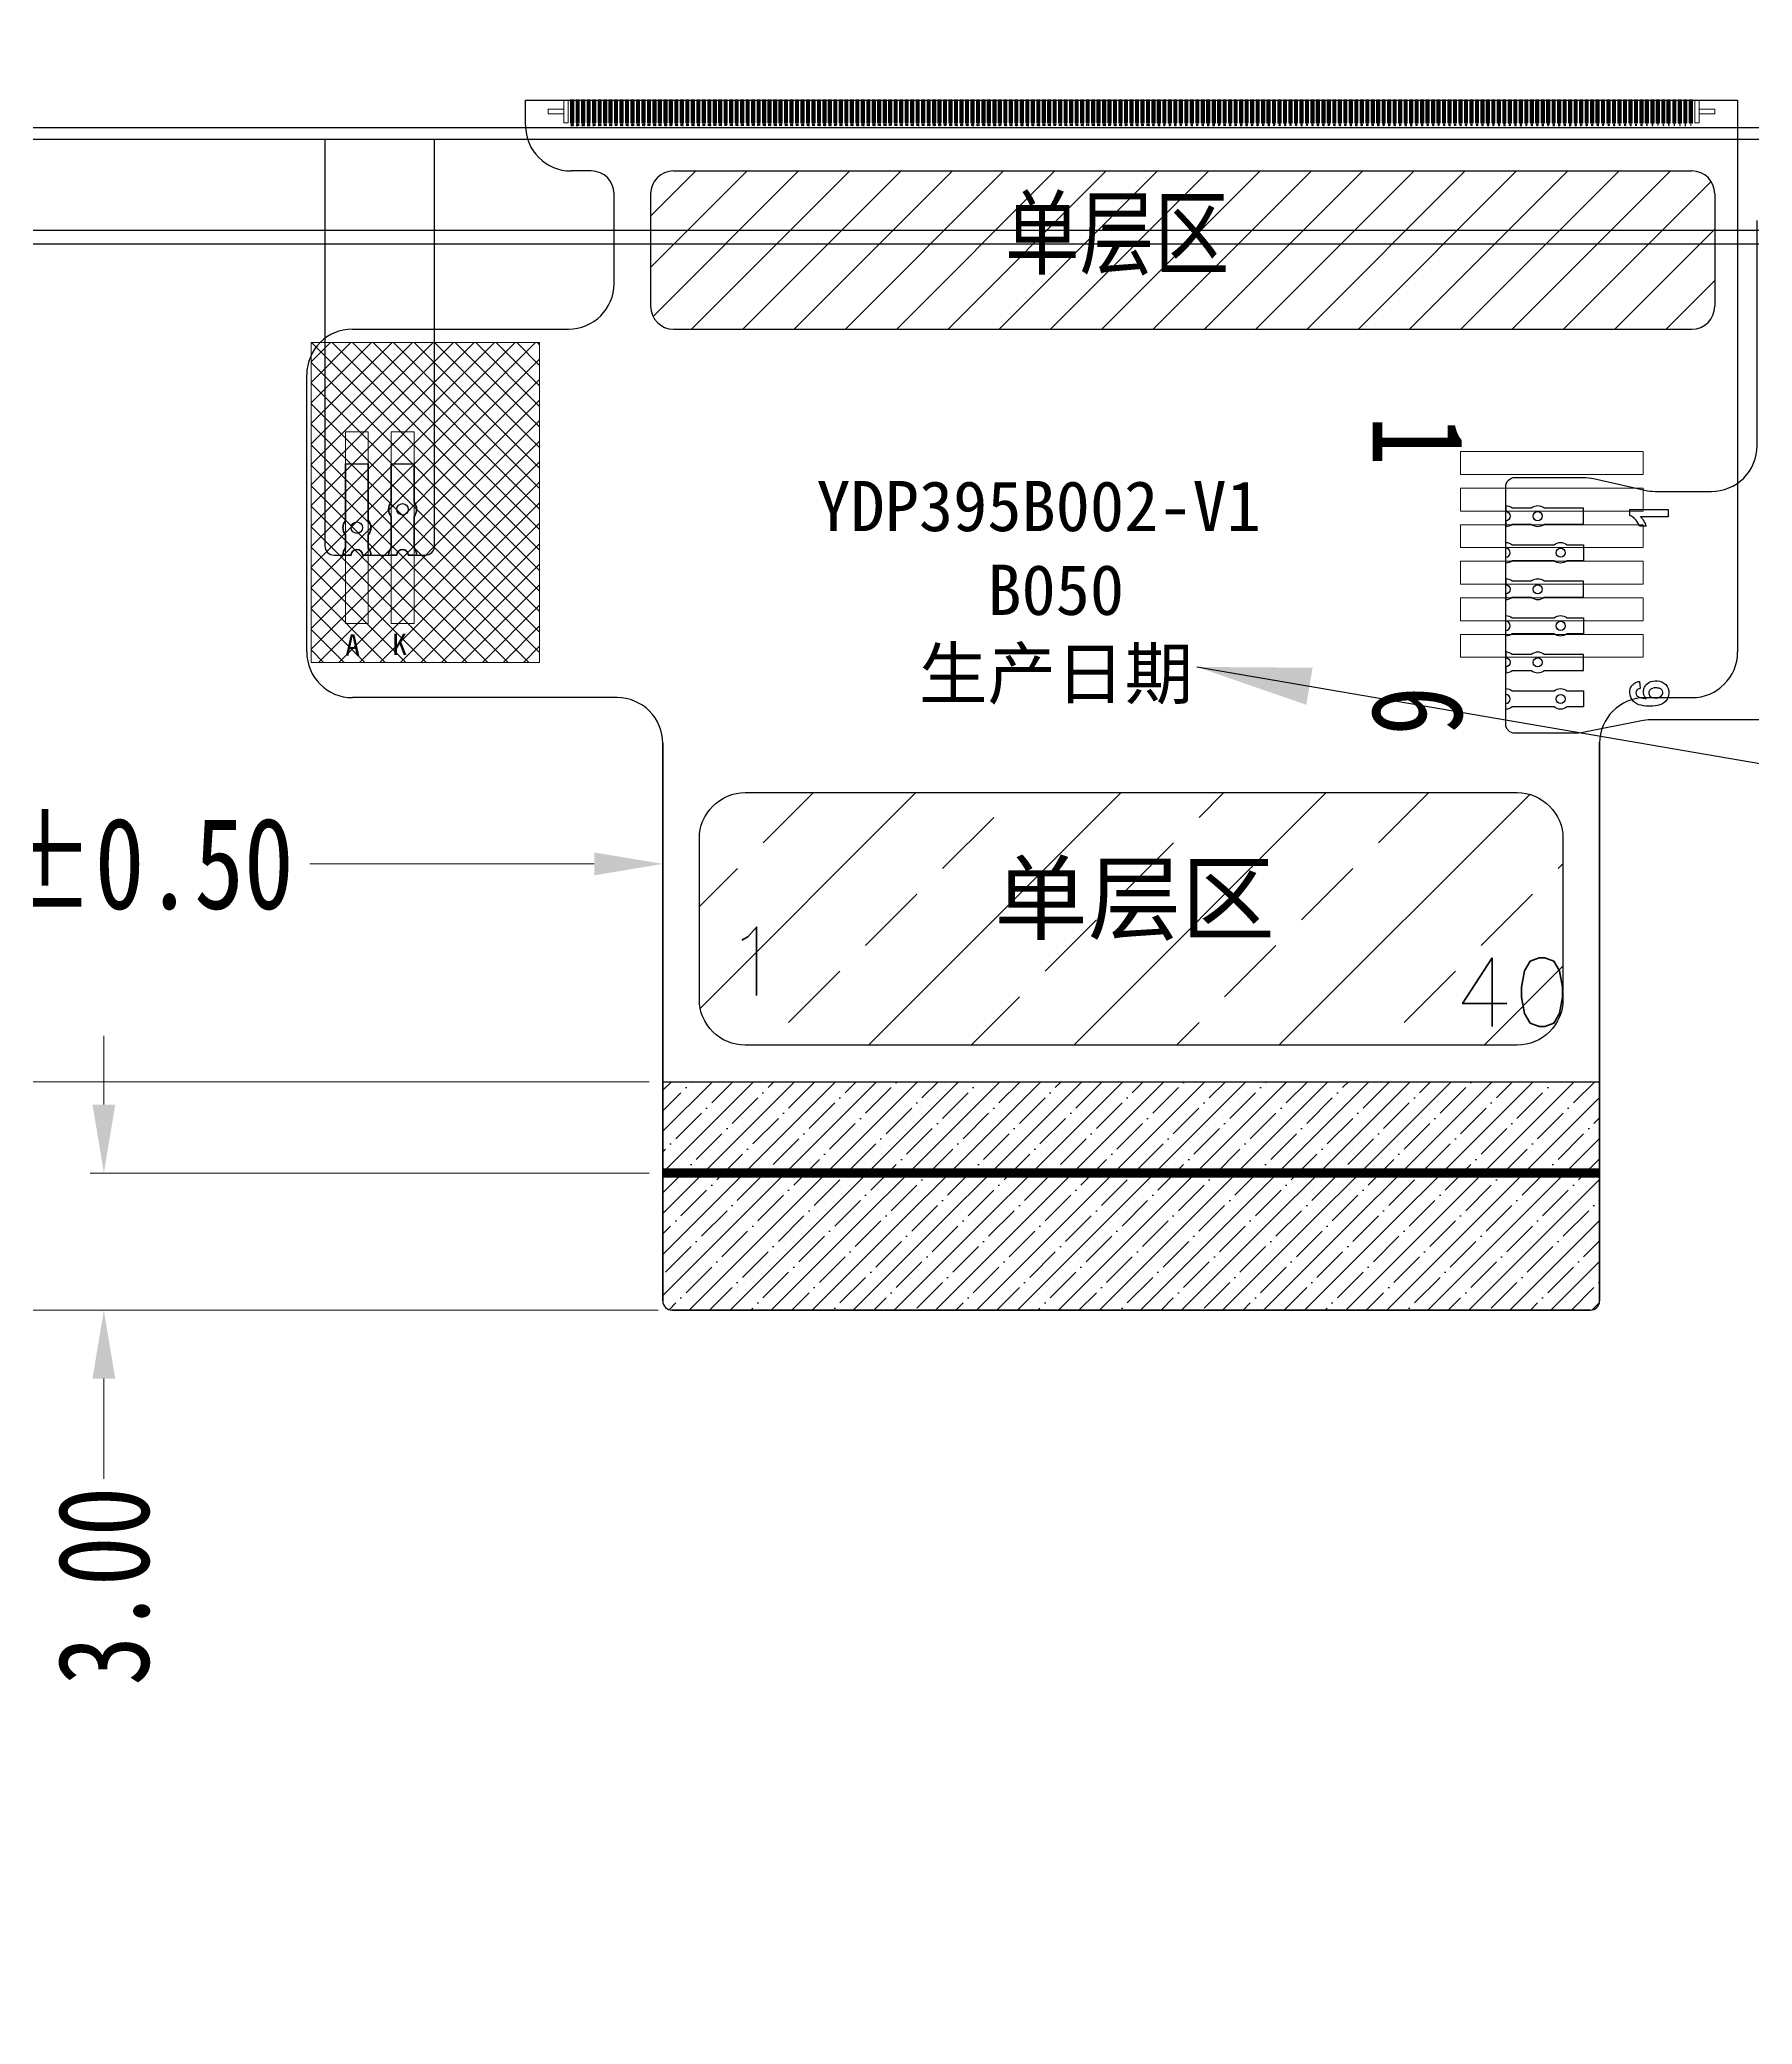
# Model space of a CAD drawing. Header units: millimetres. Extents: x 1759 to 2348, y 488 to 1041.
# Drawn here: x 1879.35 to 1916.83, y 628.37 to 671.81 of the extents above; entities that cross this region are included whole.
import ezdxf

# ---------------------------------------------------------------- set-up
doc = ezdxf.new("R2010")
doc.units = ezdxf.units.MM
doc.layers.get('Defpoints').update_dxf_attribs({"lineweight": 18})
for name, color, linetype in [('2ITO.drawing', 14, 'Continuous'), ('FPC', 5, 'Continuous'), ('L122.drawing', 18, 'Continuous'), ('LCD_FPC', 22, 'Continuous'), ('LENS', 3, 'Continuous'), ('sensor外形', 7, 'Continuous'), ('TFT_line.drawing', 11, 'Continuous'), ('TP_FPC', 62, 'Continuous'), ('保护膜', 5, 'Continuous'), ('图框及文字', 7, 'Continuous'), ('标注', 3, 'Continuous')]:
    doc.layers.add(name, color=color, linetype=linetype)
doc.layers.add('_0', color=7, linetype='Continuous', lineweight=25)
doc.layers.add('dim', color=84, linetype='Continuous', lineweight=9)
doc.styles.add('ROMANS', font='romans__.ttf')
doc.styles.get("Standard").update_dxf_attribs({"font": 'txt', "bigfont": 'gbcbig.shx'})
doc.styles.add('W0$254', font='simplex', dxfattribs={"width": 0.75})
doc.styles.add('宋体', font='', dxfattribs={"width": 0.8})
doc.styles.get('宋体').set_extended_font_data('宋体')
doc.dimstyles.new('MODULE', dxfattribs={"dimtxt": 3.5, "dimasz": 1.5, "dimexe": 0.3, "dimexo": 0.3, "dimgap": 0.2, "dimtad": 0, "dimzin": 0, "dimdsep": 46, "dimtxsty": '宋体', "dimcen": 0.5, "dimadec": 0, "dimazin": 0, "dimtfac": 1, "dimtdec": 4, "dimtofl": 0, "dimtmove": 0, "dimatfit": 3, "dimfxl": 1, "dimtolj": 1, "dimtzin": 0, "dimlwd": -1, "dimlwe": -1, "dimarcsym": 0})
doc.dimstyles.get("Standard").update_dxf_attribs({"dimscale": 5, "dimtxt": 0.5, "dimasz": 0.5, "dimexe": 0.4, "dimexo": 0.1, "dimgap": 0.2, "dimtad": 1, "dimzin": 0, "dimdsep": 46, "dimtxsty": 'Standard', "dimcen": 0.1, "dimadec": 0, "dimazin": 0, "dimtp": 0.01, "dimtm": 0.01, "dimtfac": 1, "dimtofl": 0, "dimtmove": 0, "dimatfit": 0, "dimfxl": 1, "dimtolj": 1, "dimtzin": 0, "dimarcsym": 0})

# ---------------------------------------------------------------- blocks, each defined once
blk = doc.blocks.new('*D27')
at = {"layer": 'Defpoints', "color": 0}
for p in [(1865.574, 669.621), (1837.58, 644.001), (1892.65, 644.001)]:
    blk.add_point(p, dxfattribs=at)
at = {"layer": 'dim', "color": 0}
for p, q in [((1865.274, 669.621), (1837.28, 669.621)), ((1837.58, 668.121), (1837.58, 663.153)), ((1837.58, 645.501), (1837.58, 650.469)), ((1892.35, 644.001), (1837.28, 644.001))]:
    blk.add_line(p, q, dxfattribs=at)
for points in [[(1837.33, 668.121), (1837.83, 668.121), (1837.58, 669.621)], [(1837.33, 645.501), (1837.83, 645.501), (1837.58, 644.001)]]:
    blk.add_solid(points, dxfattribs=at)
at = {"layer": 'dim', "color": 0, "insert": (1837.58, 656.811), "char_height": 2, "attachment_point": 5, "rotation": 90, "style": '宋体'}
blk.add_mtext('\\A1;25.62%%P0.50', dxfattribs=at)
blk = doc.blocks.new('*D28')
at = {"layer": 'Defpoints', "color": 0}
for p in [(1865.374, 669.821), (1865.374, 653.767), (1892.99, 653.767)]:
    blk.add_point(p, dxfattribs=at)
at = {"layer": 'dim', "color": 0}
for p, q in [((1865.374, 669.521), (1865.374, 653.467)), ((1866.874, 653.767), (1872.583, 653.767)), ((1891.49, 653.767), (1885.267, 653.767))]:
    blk.add_line(p, q, dxfattribs=at)
for points in [[(1866.874, 654.017), (1866.874, 653.517), (1865.374, 653.767)], [(1891.49, 654.017), (1891.49, 653.517), (1892.99, 653.767)]]:
    blk.add_solid(points, dxfattribs=at)
at = {"layer": 'dim', "color": 0, "insert": (1878.925, 653.767), "char_height": 2, "attachment_point": 5, "style": '宋体'}
blk.add_mtext('\\A1;27.62%%P0.50', dxfattribs=at)
blk = doc.blocks.new('*D29')
at = {"layer": 'Defpoints', "color": 0}
for p in [(1892.99, 649.001), (1877.066, 644.001), (1892.65, 644.001)]:
    blk.add_point(p, dxfattribs=at)
at = {"layer": 'dim', "color": 0}
for p, q in [((1892.69, 649.001), (1876.766, 649.001)), ((1877.066, 647.501), (1877.066, 645.501)), ((1892.35, 644.001), (1876.766, 644.001)), ((1877.066, 644.001), (1877.066, 639.46))]:
    blk.add_line(p, q, dxfattribs=at)
for points in [[(1876.816, 647.501), (1877.316, 647.501), (1877.066, 649.001)], [(1876.816, 645.501), (1877.316, 645.501), (1877.066, 644.001)]]:
    blk.add_solid(points, dxfattribs=at)
at = {"layer": 'dim', "color": 0, "insert": (1877.066, 634.278), "char_height": 2, "attachment_point": 5, "rotation": 90, "style": '宋体'}
blk.add_mtext('\\A1;5.00%%P0.3', dxfattribs=at)
blk = doc.blocks.new('*D24')
at = {"layer": 'Defpoints', "color": 0}
for p in [(1880.758, 647.001), (1892.99, 647.001), (1893.19, 644.001)]:
    blk.add_point(p, dxfattribs=at)
at = {"layer": 'dim', "color": 0}
for p, q in [((1880.758, 648.501), (1880.758, 650.001)), ((1892.69, 647.001), (1880.458, 647.001)), ((1892.89, 644.001), (1880.458, 644.001)), ((1880.758, 642.501), (1880.758, 640.311))]:
    blk.add_line(p, q, dxfattribs=at)
for points in [[(1880.508, 648.501), (1881.008, 648.501), (1880.758, 647.001)], [(1880.508, 642.501), (1881.008, 642.501), (1880.758, 644.001)]]:
    blk.add_solid(points, dxfattribs=at)
at = {"layer": 'dim', "color": 0, "insert": (1880.758, 637.96), "char_height": 2, "attachment_point": 5, "rotation": 90, "style": '宋体'}
blk.add_mtext('\\A1;3.00', dxfattribs=at)
blk = doc.blocks.new('*U11')
at = {"layer": 'dim', "color": 3}
blk.add_lwpolyline([(-2, -0.25), (2, -0.25), (2, 0.25), (-2, 0.25)], close=True, dxfattribs=at)
blk = doc.blocks.new('*U12')
at = {"layer": 'dim', "color": 0, "linetype": 'ByBlock', "lineweight": -2}
for p in [(0, 4), (0, 3.2), (0, 2.4), (0, 1.6), (0, 0.8), (0, 0)]:
    blk.add_blockref('*U11', p, dxfattribs=at)
blk = doc.blocks.new('fpc_bump')
at = {"linetype": 'Continuous'}
h = blk.add_hatch(color=3, dxfattribs=at)
h.dxf.hatch_style = 1
h.paths.add_polyline_path([(0, 0), (0, 0.5), (0.07, 0.5), (0.07, 0)])
at = {"layer": 'TFT_line.drawing'}
blk.add_lwpolyline([(0, 0), (0.07, 0), (0.07, 0.5), (0, 0.5), (0, 0)], close=True, dxfattribs=at)
blk = doc.blocks.new('fasf')
at = {"layer": '2ITO.drawing', "color": 1}
for points in [[(4624.533, -526.713), (4624.603, -526.713), (4624.603, -526.212), (4624.533, -526.212), (4624.533, -526.713)], [(4648.043, -526.713), (4648.113, -526.713), (4648.113, -526.212), (4648.043, -526.212), (4648.043, -526.713)], [(4648.053, -526.713), (4648.113, -526.713), (4648.113, -526.212), (4648.053, -526.212), (4648.053, -526.713)]]:
    blk.add_lwpolyline(points, close=True, dxfattribs=at)
at = {"layer": 'dim', "color": 1}
for points in [[(4623.563, -526.412), (4623.903, -526.412), (4623.903, -526.512), (4623.563, -526.512)], [(4624.003, -526.212), (4623.903, -526.212), (4623.903, -526.712), (4624.003, -526.712)], [(4648.753, -526.212), (4648.653, -526.212), (4648.653, -526.712), (4648.753, -526.712)], [(4649.093, -526.412), (4648.753, -526.412), (4648.753, -526.512), (4649.093, -526.512)]]:
    blk.add_lwpolyline(points, close=True, dxfattribs=at)
at = {"layer": 'TFT_line.drawing', "color": 1}
for points in [[(4598.657, -526.812), (4672.913, -526.812), (4672.913, -450.636), (4598.657, -450.636), (4598.657, -526.812)], [(4624.533, -526.712), (4624.603, -526.712), (4624.603, -526.212), (4624.533, -526.212), (4624.533, -526.712)], [(4648.043, -526.712), (4648.113, -526.712), (4648.113, -526.212), (4648.043, -526.212), (4648.043, -526.712)], [(4648.053, -526.712), (4648.113, -526.712), (4648.113, -526.212), (4648.053, -526.212), (4648.053, -526.712)]]:
    blk.add_lwpolyline(points, close=True, dxfattribs=at)
at = {"color": 1}
for p in [(4624.053, -526.712), (4624.533, -526.712), (4625.613, -526.712), (4648.043, -526.712)]:
    blk.add_blockref('fpc_bump', p, dxfattribs=at)
at = {"color": 1, "row_count": 1, "row_spacing": 0.6, "column_spacing": 0.12}
for p, column_count in [((4624.173, -526.712), 3), ((4624.653, -526.712), 195), ((4626.333, -526.712), 178), ((4648.173, -526.712), 4)]:
    blk.add_blockref('fpc_bump', p, dxfattribs=dict(at, column_count=column_count))
at = {"layer": 'L122.drawing', "color": 1, "char_height": 0.04, "attachment_point": 5, "rotation": 270, "style": 'W0$254'}
for s, insert, width in [('DUMMY', (4624.096, -526.492), 0.20763), ('GND_AG', (4624.203, -526.492), 0.22668), ('GND_AG', (4624.323, -526.492), 0.22668), ('GND_AG', (4624.443, -526.492), 0.22668), ('NULL', (4624.563, -526.492), 0.14858), ('GND', (4624.683, -526.492), 0.12191), ('GND', (4624.803, -526.492), 0.12191), ('GND', (4624.923, -526.492), 0.12191), ('FOG_Test2', (4625.049, -526.492), 0.30477), ('FOG_Test1', (4625.169, -526.492), 0.30477), ('VCOM', (4625.283, -526.492), 0.16191), ('VCOM', (4625.403, -526.492), 0.16191), ('VGL_SW', (4625.527, -526.492), 0.22096), ('GND_DR', (4625.643, -526.492), 0.23239), ('GND', (4625.763, -526.492), 0.12191), ('VCOM', (4625.889, -526.492), 0.16191), ('VGL', (4626.003, -526.492), 0.10668), ('VGL', (4626.123, -526.492), 0.10668), ('VGL', (4626.243, -526.492), 0.10668), ('VGL', (4626.363, -526.492), 0.10668), ('VGL', (4626.483, -526.492), 0.10668), ('VDDB2', (4626.603, -526.492), 0.19239), ('VDDB2', (4626.723, -526.492), 0.19239), ('VGHEQ2', (4626.848, -526.492), 0.23239), ('VGHS', (4626.968, -526.492), 0.1543), ('VGHS', (4627.088, -526.492), 0.1543), ('VGHS', (4627.208, -526.492), 0.1543), ('VGHS', (4627.328, -526.492), 0.1543), ('VSSB2', (4627.443, -526.492), 0.18858), ('VSSB2', (4627.563, -526.492), 0.18858), ('VSSB2', (4627.683, -526.492), 0.18858), ('DGND', (4627.803, -526.492), 0.16191), ('DGND', (4627.923, -526.492), 0.16191), ('DGND', (4628.043, -526.492), 0.16191), ('VCC', (4628.163, -526.492), 0.1143), ('VCC', (4628.283, -526.492), 0.1143), ('VGHP', (4628.403, -526.492), 0.1562), ('VDDB', (4628.523, -526.492), 0.1543), ('VDDB', (4628.643, -526.492), 0.1543), ('VDDB', (4628.763, -526.492), 0.1543), ('AGND', (4628.883, -526.492), 0.1562), ('VSSB', (4629.003, -526.492), 0.15049), ('VSSB', (4629.123, -526.492), 0.15049), ('VSSB2', (4629.243, -526.492), 0.18858), ('VSSB2', (4629.363, -526.492), 0.18858), ('VSSB2', (4629.483, -526.492), 0.18858), ('VDDB', (4629.603, -526.492), 0.1543), ('VDDB', (4629.723, -526.492), 0.1543), ('VDDB', (4629.843, -526.492), 0.1543), ('VDDB', (4629.963, -526.492), 0.1543), ('VDDB', (4630.083, -526.492), 0.1543), ('VSSB', (4630.203, -526.492), 0.15049), ('VSSB', (4630.323, -526.492), 0.15049), ('VSSB', (4630.443, -526.492), 0.15049), ('VSSB', (4630.563, -526.492), 0.15049), ('VSSB', (4630.683, -526.492), 0.15049), ('VSSB', (4630.803, -526.492), 0.15049), ('VSSB', (4630.923, -526.492), 0.15049), ('SGND', (4631.043, -526.492), 0.16001), ('SGND', (4631.163, -526.492), 0.16001), ('VDDB', (4631.283, -526.492), 0.1543), ('VDDB', (4631.403, -526.492), 0.1543), ('VDDB', (4631.523, -526.492), 0.1543), ('VDDB', (4631.643, -526.492), 0.1543), ('AVCL', (4631.763, -526.492), 0.14096), ('AVDD', (4631.883, -526.492), 0.14858), ('V12TX', (4632.003, -526.492), 0.17906), ('VCCMD', (4632.123, -526.492), 0.20001), ('VPS2', (4632.243, -526.492), 0.15049), ('VPS1', (4632.363, -526.492), 0.15049), ('VSSR', (4632.483, -526.492), 0.15049), ('VSSR', (4632.603, -526.492), 0.15049), ('VDDR1', (4632.723, -526.492), 0.19239), ('VDDR1', (4632.843, -526.492), 0.19239), ('DMY', (4632.963, -526.492), 0.12001), ('VAN', (4633.083, -526.492), 0.11049), ('DMY', (4633.203, -526.492), 0.12001), ('VAP', (4633.323, -526.492), 0.10858), ('DMY', (4633.443, -526.492), 0.12001), ('V20', (4633.563, -526.492), 0.11049), ('VSSA', (4633.683, -526.492), 0.14477), ('VSSA', (4633.803, -526.492), 0.14477), ('VDDB', (4633.923, -526.492), 0.1543), ('VDDR', (4634.043, -526.492), 0.1543), ('VDDR', (4634.163, -526.492), 0.1543), ('VDDR', (4634.283, -526.492), 0.1543), ('VDDR', (4634.403, -526.492), 0.1543), ('VCCMA', (4634.523, -526.492), 0.1943), ('VCCMA', (4634.643, -526.492), 0.1943), ('VSSM', (4634.768, -526.492), 0.1562), ('DN0', (4634.888, -526.492), 0.12001), ('DP0', (4635.008, -526.492), 0.11811), ('VSSM', (4635.128, -526.492), 0.1562), ('CN', (4635.248, -526.492), 0.08191), ('CP', (4635.368, -526.492), 0.08001), ('VSSM', (4635.488, -526.492), 0.1562), ('DN1', (4635.608, -526.492), 0.12001), ('DP1', (4635.728, -526.492), 0.11811), ('VSSM', (4635.848, -526.492), 0.1562), ('VCC', (4635.968, -526.492), 0.1143), ('DGND', (4636.088, -526.492), 0.16191), ('VDDA', (4636.208, -526.492), 0.14858), ('VSSB', (4636.328, -526.492), 0.15049), ('AGND', (4636.448, -526.492), 0.1562), ('VDDB', (4636.568, -526.492), 0.1543), ('VDDB', (4636.688, -526.492), 0.1543), ('DGND', (4636.808, -526.492), 0.16191), ('VDDI', (4636.928, -526.492), 0.12953), ('ERR', (4637.048, -526.492), 0.1162), ('DMY', (4637.168, -526.492), 0.12001), ('LEDON', (4637.288, -526.492), 0.19239), ('LEDPWM', (4637.408, -526.492), 0.24001), ('VS', (4637.528, -526.492), 0.07239), ('HS', (4637.648, -526.492), 0.08001), ('PCLK', (4637.768, -526.492), 0.15239), ('DE', (4637.888, -526.492), 0.0762), ('D[0]', (4638.008, -526.492), 0.13144), ('D[1]', (4638.128, -526.492), 0.13144), ('D[2]', (4638.248, -526.492), 0.13144), ('D[3]', (4638.368, -526.492), 0.13144), ('D[4]', (4638.488, -526.492), 0.13144), ('D[5]', (4638.608, -526.492), 0.13144), ('D[6]', (4638.728, -526.492), 0.13144), ('D[7]', (4638.848, -526.492), 0.13144), ('D[8]', (4638.968, -526.492), 0.13144), ('D[9]', (4639.088, -526.492), 0.13144), ('D[10]', (4639.208, -526.492), 0.16953), ('D[11]', (4639.328, -526.492), 0.16953), ('D[12]', (4639.448, -526.492), 0.16953), ('D[13]', (4639.568, -526.492), 0.16953), ('D[14]', (4639.688, -526.492), 0.16953), ('D[15]', (4639.808, -526.492), 0.16953), ('D[16]', (4639.928, -526.492), 0.16953), ('D[17]', (4640.048, -526.492), 0.16953), ('D[18]', (4640.168, -526.492), 0.16953), ('D[19]', (4640.288, -526.492), 0.16953), ('D[20]', (4640.408, -526.492), 0.16953), ('D[21]', (4640.528, -526.492), 0.16953), ('D[22]', (4640.648, -526.492), 0.16953), ('D[23]', (4640.768, -526.492), 0.16953), ('VDDI', (4640.883, -526.492), 0.12953), ('DGND', (4641.003, -526.492), 0.16191), ('RESETX', (4641.123, -526.492), 0.21906), ('CSX', (4641.243, -526.492), 0.1162), ('RDX', (4641.363, -526.492), 0.11811), ('SCL', (4641.483, -526.492), 0.11049), ('DCX', (4641.603, -526.492), 0.11811), ('SDA', (4641.723, -526.492), 0.11239), ('SDO', (4641.843, -526.492), 0.12001), ('DMY', (4641.963, -526.492), 0.12001), ('TE_L', (4642.083, -526.492), 0.12953), ('EXB1T', (4642.203, -526.492), 0.18287), ('DMY', (4642.323, -526.492), 0.12001), ('DMY', (4642.442, -526.492), 0.12001), ('DMY', (4642.562, -526.492), 0.12001), ('DMY', (4642.681, -526.492), 0.12001), ('IM[0]', (4642.803, -526.492), 0.15239), ('IM[1]', (4642.923, -526.492), 0.15239), ('IM[2]', (4643.043, -526.492), 0.15239), ('IM[3]', (4643.163, -526.492), 0.15239), ('12C_SA0', (4643.283, -526.492), 0.25715), ('12C_SA1', (4643.403, -526.492), 0.25715), ('VDDI', (4643.523, -526.492), 0.12953), ('GND', (4643.643, -526.492), 0.12191), ('NBWSEL', (4643.763, -526.492), 0.2343), ('DSTB_SEL', (4643.883, -526.492), 0.28572), ('DGND', (4644.003, -526.492), 0.16191), ('PSWAP', (4644.123, -526.492), 0.19811), ('DSWAP', (4644.243, -526.492), 0.19811), ('LANSEL', (4644.363, -526.492), 0.21525), ('VDDI', (4644.483, -526.492), 0.12953), ('SGND', (4644.603, -526.492), 0.16001), ('VSSB2', (4644.723, -526.492), 0.18858), ('VDDB', (4644.843, -526.492), 0.1543), ('VCC', (4644.963, -526.492), 0.1143), ('DGND', (4645.083, -526.492), 0.16191), ('DGND', (4645.203, -526.492), 0.16191), ('DGND', (4645.323, -526.492), 0.16191), ('DGND', (4645.443, -526.492), 0.16191), ('DGND', (4645.563, -526.492), 0.16191), ('DMY', (4645.683, -526.492), 0.12001), ('DMY', (4645.803, -526.492), 0.12001), ('VSSB', (4645.923, -526.492), 0.15049), ('VDDB', (4646.043, -526.492), 0.1543), ('VDDB', (4646.163, -526.492), 0.1543), ('VSSB', (4646.283, -526.492), 0.15049), ('VSSB', (4646.403, -526.492), 0.15049), ('VSSB2', (4646.523, -526.492), 0.18858), ('VGL', (4646.643, -526.492), 0.10668), ('VGL', (4646.763, -526.492), 0.10668), ('VPP', (4646.883, -526.492), 0.1143), ('VCOM', (4647.003, -526.492), 0.16191), ('GND', (4647.123, -526.492), 0.12191), ('GND_DB', (4647.243, -526.492), 0.23239), ('GND_DG', (4647.363, -526.492), 0.23239), ('VCOM', (4647.483, -526.492), 0.16191), ('VCOM', (4647.603, -526.492), 0.16191), ('GND', (4647.723, -526.492), 0.12191), ('GND', (4647.843, -526.492), 0.12191), ('GND', (4647.963, -526.492), 0.12191), ('NULL', (4648.083, -526.492), 0.14858), ('GND_AG', (4648.207, -526.492), 0.22668), ('GND_AG', (4648.327, -526.492), 0.22668), ('GND_AG', (4648.447, -526.492), 0.22668), ('DUMMY', (4648.565, -526.492), 0.20763)]:
    blk.add_mtext(s, dxfattribs=dict(at, insert=insert, width=width))
at = {"layer": 'sensor外形', "color": 1, "char_height": 0.03, "width": 0.08572, "attachment_point": 5, "style": 'W0$254'}
for s, insert in [('205', (4624.088, -526.757)), ('204', (4624.208, -526.757)), ('203', (4624.328, -526.757)), ('202', (4624.448, -526.757)), ('201', (4624.568, -526.757)), ('200', (4624.688, -526.757)), ('199', (4624.808, -526.757)), ('198', (4624.928, -526.757)), ('197', (4625.048, -526.757)), ('196', (4625.168, -526.757)), ('195', (4625.288, -526.757)), ('194', (4625.408, -526.757)), ('193', (4625.528, -526.757)), ('192', (4625.648, -526.757)), ('191', (4625.768, -526.757)), ('190', (4625.888, -526.757)), ('189', (4626.008, -526.757)), ('188', (4626.128, -526.757)), ('187', (4626.248, -526.757)), ('186', (4626.368, -526.757)), ('185', (4626.488, -526.757)), ('184', (4626.608, -526.757)), ('183', (4626.728, -526.757)), ('182', (4626.848, -526.757)), ('181', (4626.968, -526.757)), ('180', (4627.088, -526.757)), ('179', (4627.208, -526.757)), ('178', (4627.328, -526.757)), ('177', (4627.448, -526.757)), ('176', (4627.568, -526.757)), ('175', (4627.688, -526.757)), ('174', (4627.808, -526.757)), ('173', (4627.928, -526.757)), ('172', (4628.048, -526.757)), ('171', (4628.168, -526.757)), ('170', (4628.288, -526.757)), ('169', (4628.408, -526.757)), ('168', (4628.528, -526.757)), ('167', (4628.648, -526.757)), ('166', (4628.768, -526.757)), ('165', (4628.888, -526.757)), ('164', (4629.008, -526.757)), ('163', (4629.128, -526.757)), ('162', (4629.248, -526.757)), ('161', (4629.368, -526.757)), ('160', (4629.488, -526.757)), ('159', (4629.608, -526.757)), ('158', (4629.728, -526.757)), ('157', (4629.848, -526.757)), ('156', (4629.968, -526.757)), ('155', (4630.088, -526.757)), ('154', (4630.208, -526.757)), ('153', (4630.328, -526.757)), ('152', (4630.448, -526.757)), ('151', (4630.568, -526.757)), ('150', (4630.688, -526.757)), ('149', (4630.808, -526.757)), ('148', (4630.928, -526.757)), ('147', (4631.048, -526.757)), ('146', (4631.168, -526.757)), ('145', (4631.288, -526.757)), ('144', (4631.408, -526.757)), ('143', (4631.528, -526.757)), ('142', (4631.648, -526.757)), ('141', (4631.768, -526.757)), ('140', (4631.888, -526.757)), ('139', (4632.008, -526.757)), ('138', (4632.128, -526.757)), ('137', (4632.248, -526.757)), ('136', (4632.368, -526.757)), ('135', (4632.488, -526.757)), ('134', (4632.608, -526.757)), ('133', (4632.728, -526.757)), ('132', (4632.848, -526.757)), ('131', (4632.968, -526.757)), ('130', (4633.088, -526.757)), ('129', (4633.208, -526.757)), ('128', (4633.328, -526.757)), ('127', (4633.448, -526.757)), ('126', (4633.568, -526.757)), ('125', (4633.688, -526.757)), ('124', (4633.808, -526.757)), ('123', (4633.928, -526.757)), ('122', (4634.048, -526.757)), ('121', (4634.168, -526.757)), ('120', (4634.288, -526.757)), ('119', (4634.408, -526.757)), ('118', (4634.528, -526.757)), ('117', (4634.648, -526.757)), ('116', (4634.768, -526.757)), ('115', (4634.888, -526.757)), ('114', (4635.008, -526.757)), ('113', (4635.128, -526.757)), ('112', (4635.248, -526.757)), ('111', (4635.368, -526.757)), ('110', (4635.488, -526.757)), ('109', (4635.608, -526.757)), ('108', (4635.728, -526.757)), ('107', (4635.848, -526.757)), ('106', (4635.968, -526.757)), ('105', (4636.088, -526.757)), ('104', (4636.208, -526.757)), ('103', (4636.328, -526.757)), ('102', (4636.448, -526.757)), ('101', (4636.568, -526.757)), ('100', (4636.688, -526.757)), ('99', (4636.808, -526.757)), ('98', (4636.928, -526.757)), ('97', (4637.048, -526.757)), ('96', (4637.168, -526.757)), ('95', (4637.288, -526.757)), ('94', (4637.408, -526.757)), ('93', (4637.528, -526.757)), ('92', (4637.648, -526.757)), ('91', (4637.768, -526.757)), ('90', (4637.888, -526.757)), ('89', (4638.008, -526.757)), ('88', (4638.128, -526.757)), ('87', (4638.248, -526.757)), ('86', (4638.368, -526.757)), ('85', (4638.488, -526.757)), ('84', (4638.608, -526.757)), ('83', (4638.728, -526.757)), ('82', (4638.848, -526.757)), ('81', (4638.968, -526.757)), ('80', (4639.088, -526.757)), ('79', (4639.208, -526.757)), ('78', (4639.328, -526.757)), ('77', (4639.448, -526.757)), ('76', (4639.568, -526.757)), ('75', (4639.688, -526.757)), ('74', (4639.808, -526.757)), ('73', (4639.928, -526.757)), ('72', (4640.048, -526.757)), ('71', (4640.168, -526.757)), ('70', (4640.288, -526.757)), ('69', (4640.408, -526.757)), ('68', (4640.528, -526.757)), ('67', (4640.648, -526.757)), ('66', (4640.768, -526.757)), ('65', (4640.888, -526.757)), ('64', (4641.008, -526.757)), ('63', (4641.128, -526.757)), ('62', (4641.248, -526.757)), ('61', (4641.368, -526.757)), ('60', (4641.488, -526.757)), ('59', (4641.608, -526.757)), ('58', (4641.728, -526.757)), ('57', (4641.848, -526.757)), ('56', (4641.968, -526.757)), ('55', (4642.088, -526.757)), ('54', (4642.208, -526.757)), ('53', (4642.328, -526.757)), ('52', (4642.448, -526.757)), ('51', (4642.568, -526.757)), ('50', (4642.688, -526.757)), ('49', (4642.808, -526.757)), ('48', (4642.928, -526.757)), ('47', (4643.048, -526.757)), ('46', (4643.168, -526.757)), ('45', (4643.288, -526.757)), ('44', (4643.408, -526.757)), ('43', (4643.528, -526.757)), ('42', (4643.648, -526.757)), ('41', (4643.768, -526.757)), ('40', (4643.888, -526.757)), ('39', (4644.008, -526.757)), ('38', (4644.128, -526.757)), ('37', (4644.248, -526.757)), ('36', (4644.368, -526.757)), ('35', (4644.488, -526.757)), ('34', (4644.608, -526.757)), ('33', (4644.728, -526.757)), ('32', (4644.848, -526.757)), ('31', (4644.968, -526.757)), ('30', (4645.088, -526.757)), ('29', (4645.208, -526.757)), ('28', (4645.328, -526.757)), ('27', (4645.448, -526.757)), ('26', (4645.568, -526.757)), ('25', (4645.688, -526.757)), ('24', (4645.808, -526.757)), ('23', (4645.928, -526.757)), ('22', (4646.048, -526.757)), ('21', (4646.168, -526.757)), ('20', (4646.288, -526.757)), ('19', (4646.408, -526.757)), ('18', (4646.528, -526.757)), ('17', (4646.648, -526.757)), ('16', (4646.768, -526.757)), ('15', (4646.888, -526.757)), ('14', (4647.008, -526.757)), ('13', (4647.128, -526.757)), ('12', (4647.248, -526.757)), ('11', (4647.368, -526.757)), ('10', (4647.488, -526.757)), ('9', (4647.608, -526.757)), ('8', (4647.728, -526.757)), ('7', (4647.848, -526.757)), ('6', (4647.968, -526.757)), ('5', (4648.088, -526.757)), ('4', (4648.208, -526.757)), ('3', (4648.328, -526.757)), ('2', (4648.448, -526.757)), ('1', (4648.568, -526.757))]:
    blk.add_mtext(s, dxfattribs=dict(at, insert=insert))

msp = doc.modelspace()

# ---------------------------------------------------------------- hatches: boundary and pattern name
h = msp.add_hatch()
h.set_pattern_fill('ANSI33', scale=0.5)
h.set_pattern_definition([(45, (-1053.7107, 51.4235), (-2.245064, 2.245064), []), (45, (-1051.4657, 51.4235), (-2.245064, 2.245064), [1.5875, -0.79375])])
h.paths.add_polyline_path([(1911.6898, 649.8009, 0.4142136), (1912.6898, 650.8009), (1912.6898, 654.3269, 0.4142136), (1911.6898, 655.3269), (1894.7898, 655.3269, 0.4142136), (1893.7898, 654.3269), (1893.7898, 650.8009, 0.4142136), (1894.7898, 649.8009)])
h.paths.add_polyline_path([(1899.7724, 651.3316), (1906.9224, 651.3316), (1906.9224, 654.2149), (1899.7724, 654.2149)], flags=24)
at = {"layer": 'dim'}
h = msp.add_hatch(dxfattribs=at)
h.set_pattern_fill('ANSI31', color=0, scale=0.25)
h.set_pattern_definition([(45, (-1166.2101, 159.4034), (-0.561266, 0.561266), [])])
h.paths.add_polyline_path([(1915.5118, 665.4721, 0.4142136), (1916.0118, 665.9721), (1916.0118, 668.4349, 0.4142136), (1915.5118, 668.9349), (1893.2239, 668.9349, 0.4142136), (1892.7239, 668.4349), (1892.7239, 665.9721, 0.4142136), (1893.2239, 665.4721)])
h.paths.add_polyline_path([(1900.0996, 668.7002), (1905.7429, 668.7002), (1905.7429, 665.9669), (1900.0996, 665.9669)], flags=24)
h = msp.add_hatch(dxfattribs=at)
h.set_pattern_fill('ANSI37', color=2, scale=0.1, style=0)
h.set_pattern_definition([(45, (-1166.20612, 1816.91373), (-0.224506403, 0.224506403), []), (135, (-1166.20612, 1816.91373), (-0.224506403, -0.224506403), [])])
h.paths.add_polyline_path([(1885.2935, 665.1787), (1890.2935, 665.1787), (1890.2935, 658.1787), (1885.2935, 658.1787)])
at = {"layer": '标注'}
h = msp.add_hatch(dxfattribs=at)
h.set_pattern_fill('ANSI35', color=30, scale=0.1, style=0)
h.set_pattern_definition([(45, (-1183.92395, 180.6633), (-0.4490128, 0.4490128), []), (45, (-1183.47494, 180.6633), (-0.4490128, 0.4490128), [0.79375, -0.15875, 0, -0.15875])])
h.paths.add_polyline_path([(1892.9898, 649.0009), (1892.9898, 647.5009), (1892.9898, 644.2009, 0.4142136), (1893.1898, 644.0009), (1913.2898, 644.0009, 0.4142136), (1913.4898, 644.2009), (1913.4898, 647.5009), (1913.4898, 649.0009)])

# ---------------------------------------------------------------- linework, layer by layer
at = {"color": 0}
msp.add_line((1939.8338, 669.6209), (1865.5738, 669.6209), dxfattribs=at)
for points in [[(1911.4373, 661.1533, 0.1715729), (1911.5787, 661.2033), (1911.9958, 661.2033, 0.3535534), (1912.2787, 661.2033), (1913.1373, 661.2033), (1913.1373, 661.5533), (1912.2787, 661.5533, 0.3535534), (1911.9958, 661.5533), (1911.5787, 661.5533, 0.1715729), (1911.4373, 661.6033), (1911.4373, 661.4783, -1), (1911.4373, 661.2783)], [(1911.4373, 660.8033, -0.1715729), (1911.5787, 660.7533), (1912.4958, 660.7533, -0.3535534), (1912.7787, 660.7533), (1913.1373, 660.7533), (1913.1373, 660.4033), (1912.7787, 660.4033, -0.3535534), (1912.4958, 660.4033), (1911.5787, 660.4033, -0.1715729), (1911.4373, 660.3533), (1911.4373, 660.4783, 1), (1911.4373, 660.6783)], [(1911.4373, 659.5533, 0.1715729), (1911.5787, 659.6033), (1911.9958, 659.6033, 0.3535534), (1912.2787, 659.6033), (1913.1373, 659.6033), (1913.1373, 659.9533), (1912.2787, 659.9533, 0.3535534), (1911.9958, 659.9533), (1911.5787, 659.9533, 0.1715729), (1911.4373, 660.0033), (1911.4373, 659.8783, -1), (1911.4373, 659.6783)], [(1911.4373, 659.2033, -0.1715729), (1911.5787, 659.1533), (1912.4958, 659.1533, -0.3535534), (1912.7787, 659.1533), (1913.1373, 659.1533), (1913.1373, 658.8033), (1912.7787, 658.8033, -0.3535534), (1912.4958, 658.8033), (1911.5787, 658.8033, -0.1715729), (1911.4373, 658.7533), (1911.4373, 658.8783, 1), (1911.4373, 659.0783)], [(1911.4373, 657.9533, 0.1715729), (1911.5787, 658.0033), (1911.9958, 658.0033, 0.3535534), (1912.2787, 658.0033), (1913.1373, 658.0033), (1913.1373, 658.3533), (1912.2787, 658.3533, 0.3535534), (1911.9958, 658.3533), (1911.5787, 658.3533, 0.1715729), (1911.4373, 658.4033), (1911.4373, 658.2783, -1), (1911.4373, 658.0783)], [(1911.4373, 657.6033, -0.1715729), (1911.5787, 657.5533), (1912.4958, 657.5533, -0.3535534), (1912.7787, 657.5533), (1913.1373, 657.5533), (1913.1373, 657.2033), (1912.7787, 657.2033, -0.3535534), (1912.4958, 657.2033), (1911.5787, 657.2033, -0.1715729), (1911.4373, 657.1533), (1911.4373, 657.2783, 1), (1911.4373, 657.4783)]]:
    msp.add_lwpolyline(points, format="xyb", close=True)
at = {"color": 1}
for points in [[(1914.5095, 661.1591), (1914.364, 661.1591, 0.2025973), (1914.1533, 661.3952), (1914.1533, 661.5246), (1914.9915, 661.5246), (1914.9915, 661.3651), (1914.3881, 661.3651, -0.1100005)], [(1914.2917, 657.5492, 0.1400578), (1914.2885, 657.4917, 0.1542561), (1914.3203, 657.4385, 0.1173098), (1914.3725, 657.4088, 0.0551885), (1914.5206, 657.3853, -0.1019558), (1914.4698, 657.448, -0.0934903), (1914.4512, 657.5123, -0.1076142), (1914.4626, 657.6096, -0.1220378), (1914.5264, 657.7049, -0.1840073), (1914.7055, 657.7757, -0.1692967), (1914.8998, 657.7255, -0.2070681), (1915.0032, 657.5559, -0.175785), (1914.9695, 657.3703, -0.184871), (1914.8081, 657.2484, -0.0704396), (1914.6068, 657.2198, -0.0607945), (1914.3983, 657.2384, -0.1567869), (1914.2261, 657.3315, -0.1551277), (1914.1568, 657.4758, -0.1025411), (1914.1626, 657.5979, -0.1125979), (1914.2068, 657.6816, -0.1039548), (1914.2773, 657.735, -0.0712006), (1914.3621, 657.7609), (1914.3791, 657.6061, 0.1094828), (1914.3234, 657.5885, 0.1662773)], [(1914.6877, 657.6181, 0.1355485), (1914.6094, 657.5913, 0.1791943), (1914.5702, 657.5322, 0.1876719), (1914.5808, 657.4584, 0.0991062), (1914.6106, 657.4254, 0.0878097), (1914.6492, 657.4068, 0.066033), (1914.7031, 657.399, 0.0841859), (1914.7834, 657.4089, 0.1094036), (1914.8357, 657.4384, 0.1292473), (1914.8686, 657.4853, 0.1136011), (1914.8732, 657.5291, 0.1365287), (1914.8551, 657.5739, 0.1806039), (1914.7936, 657.6126, 0.0823593)]]:
    msp.add_lwpolyline(points, format="xyb", close=True, dxfattribs=at)
at = {"color": 7}
msp.add_lwpolyline([(1894.7898, 655.3269), (1911.6898, 655.3269, -0.4142136), (1912.6898, 654.3269), (1912.6898, 650.8009, -0.4142136), (1911.6898, 649.8009), (1894.7898, 649.8009, -0.4142136), (1893.7898, 650.8009), (1893.7898, 654.3269, -0.4142136)], format="xyb", close=True, dxfattribs=at)
for centre in [(1912.1373, 661.3783), (1912.6373, 660.5783), (1912.1373, 659.7783), (1912.6373, 658.9783), (1912.1373, 658.1783), (1912.6373, 657.3783)]:
    msp.add_circle(centre, 0.1)
at = {"layer": 'dim', "color": 0}
for p, q in [((1886.0452, 662.5276), (1886.0452, 663.2276)), ((1886.5452, 660.6858), (1886.5452, 660.0877)), ((1886.5452, 660.5276), (1886.5452, 659.0276))]:
    msp.add_line(p, q, dxfattribs=at)
at = {"layer": 'dim', "color": 2}
msp.add_lwpolyline([(1885.2935, 665.1787), (1890.2935, 665.1787), (1890.2935, 658.1787), (1885.2935, 658.1787)], close=True, dxfattribs=at)
at = {"layer": 'dim', "color": 0}
for points in [[(1886.0452, 663.2276), (1886.5452, 663.2276), (1886.5452, 659.0276), (1886.0452, 659.0276)], [(1887.0452, 663.2276), (1887.5452, 663.2276), (1887.5452, 659.0276), (1887.0452, 659.0276)]]:
    msp.add_lwpolyline(points, close=True, dxfattribs=at)
at = {"layer": 'dim', "color": 0, "const_width": 0.2}
msp.add_lwpolyline([(1892.9898, 647.0009), (1913.4898, 647.0009)], dxfattribs=at)
at = {"layer": 'FPC', "color": 32}
for points in [[(1885.5952, 669.6169), (1885.5952, 660.7276, 0.4142136), (1885.7952, 660.5276), (1886.1702, 660.5276)], [(1887.4202, 660.5276), (1887.7952, 660.5276, 0.4142136), (1887.9952, 660.7276), (1887.9952, 669.6169)]]:
    msp.add_lwpolyline(points, format="xyb", dxfattribs=at)
for points in [[(1886.0452, 662.5276), (1886.0452, 661.2858)], [(1886.5452, 661.2858), (1886.5452, 662.5276)], [(1887.0452, 662.5276), (1887.0452, 661.6858)], [(1887.5452, 661.6858), (1887.5452, 662.5276)], [(1887.0452, 661.3694), (1887.0452, 660.6858)], [(1887.5452, 660.6858), (1887.5452, 661.3694)], [(1886.0452, 660.9694), (1886.0452, 660.6858)], [(1886.5452, 660.6858), (1886.5452, 660.9694)]]:
    msp.add_lwpolyline(points, close=True, dxfattribs=at)
for points in [[(1886.0452, 662.5276), (1886.5452, 662.5276)], [(1887.0452, 662.5276), (1887.5452, 662.5276)], [(1886.4202, 660.5276), (1887.1702, 660.5276)]]:
    msp.add_lwpolyline(points, dxfattribs=at)
for points in [[(1887.0452, 661.3694, -0.3476767), (1887.0452, 661.6858, 0.3476767)], [(1887.5452, 661.6858, -0.3476767), (1887.5452, 661.3694, 0.3476767)], [(1886.0452, 660.9694, -0.3476767), (1886.0452, 661.2858, 0.3476767)], [(1886.5452, 661.2858, -0.3476767), (1886.5452, 660.9694, 0.3476767)], [(1885.9902, 660.5276, -0.1688804), (1886.0452, 660.6858, 0.1688804)], [(1886.1702, 660.5276, -1), (1886.4202, 660.5276), (1886.5502, 660.5276), (1886.4202, 660.5276, 1), (1886.1702, 660.5276), (1886.0952, 660.5276)], [(1886.5452, 660.6858, -0.1688804), (1886.6002, 660.5276, 0.1688804)], [(1886.9902, 660.5276, -0.1688804), (1887.0452, 660.6858, 0.1688804)], [(1887.1702, 660.5276, -1), (1887.4202, 660.5276), (1887.5452, 660.5276), (1887.4202, 660.5276, 1), (1887.1702, 660.5276), (1887.0402, 660.5276)], [(1887.5452, 660.6858, -0.1688804), (1887.6002, 660.5276, 0.1688804)]]:
    msp.add_lwpolyline(points, format="xyb", close=True, dxfattribs=at)
for centre in [(1887.2952, 661.5276), (1887.2952, 661.5276), (1886.2952, 661.1276), (1886.2952, 661.1276)]:
    msp.add_circle(centre, 0.125, dxfattribs=at)
at = {"layer": 'LCD_FPC', "color": 30}
msp.add_line((1916.0118, 668.4349), (1916.0118, 665.9721), dxfattribs=at)
at = {"layer": 'LENS'}
msp.add_lwpolyline([(1860.7788, 671.2629, 0.4142136), (1864.7038, 667.3379), (1940.7038, 667.3379, 0.4142136), (1944.6288, 671.2629), (1944.6288, 747.2629, 0.4142136), (1940.7038, 751.1879), (1864.7038, 751.1879, 0.4142136), (1860.7788, 747.2629)], format="xyb", close=True, dxfattribs=at)
at = {"layer": 'TP_FPC'}
msp.add_lwpolyline([(1926.9373, 667.8479), (1926.9373, 657.921, -0.4142136), (1925.9373, 656.921), (1914.6033, 656.921, 0.0494738), (1914.4068, 656.9015), (1913.1271, 656.6451, -0.0494738), (1912.9306, 656.6256), (1911.6373, 656.6256, -0.4142136), (1911.4373, 656.8256), (1911.4373, 662.0256, -0.4142136), (1911.6373, 662.2256), (1913.1376, 662.2256, -0.0557985), (1913.3587, 662.2008), (1914.4839, 661.9457, 0.0557985), (1914.705, 661.921), (1915.9373, 661.921, 0.4142136), (1916.9373, 662.921), (1916.9373, 667.8479)], format="xyb", dxfattribs=at)
at = {"layer": '保护膜', "color": 151}
msp.add_lwpolyline([(1944.3288, 747.2629, 0.4142136), (1940.7038, 750.8879), (1864.7038, 750.8879, 0.4142136), (1861.0788, 747.2629), (1861.0788, 671.2629, 0.4142136), (1864.7038, 667.6379), (1867.9578, 667.6379, -0.4142136), (1868.9578, 666.6379), (1868.9578, 663.6379), (1874.9578, 663.6379), (1874.9578, 666.6379, -0.4142136), (1875.9578, 667.6379), (1940.7038, 667.6379, 0.4142136), (1944.3288, 671.2629)], format="xyb", close=True, dxfattribs=at)
at = {"layer": '标注', "color": 30}
for p, q in [((1889.9838, 669.9349), (1889.9838, 670.4849)), ((1889.9838, 670.4849), (1916.5119, 670.4849)), ((1916.5119, 670.4849), (1916.5116, 658.4071)), ((1891.4239, 668.9349), (1890.9838, 668.9349)), ((1893.2239, 668.9349), (1915.5118, 668.9349)), ((1891.9239, 666.4721), (1891.9239, 668.4349)), ((1892.7239, 668.4349), (1892.7239, 665.9721)), ((1886.1979, 665.4721), (1890.9239, 665.4721)), ((1893.2239, 665.4721), (1915.5118, 665.4721)), ((1885.1979, 658.4071), (1885.1979, 664.4721)), ((1891.4498, 657.4071), (1886.1979, 657.4071)), ((1914.4898, 657.4071), (1915.5119, 657.4071)), ((1913.4898, 652.2991), (1913.4898, 656.4309)), ((1913.4898, 656.4309), (1913.4898, 652.2991)), ((1913.4898, 647.5009), (1913.4898, 652.2991)), ((1913.4898, 652.2991), (1913.4898, 647.5009)), ((1913.4898, 647.5009), (1913.4898, 652.2991)), ((1892.9898, 649.0009), (1913.4898, 649.0009)), ((1913.4898, 644.2009), (1913.4898, 647.5009)), ((1913.4898, 647.5009), (1913.4898, 644.2009)), ((1913.4898, 644.2009), (1913.4898, 647.5009)), ((1892.9898, 647.0009), (1913.4898, 647.0009))]:
    msp.add_line(p, q, dxfattribs=at)
at = {"layer": '标注', "color": 1}
msp.add_line((1913.2898, 644.0009), (1913.2898, 644.0009), dxfattribs=at)
at = {"layer": '标注', "color": 30}
for points in [[(1892.9898, 656.4071), (1892.9898, 647.5009), (1892.9898, 656.4071, 0.4142136), (1891.9898, 657.4071), (1886.1979, 657.4071)], [(1893.1898, 644.0009), (1913.2898, 644.0009), (1893.1898, 644.0009), (1913.2898, 644.0009, 0.4142136), (1913.4898, 644.2009), (1913.4898, 644.5653)]]:
    msp.add_lwpolyline(points, format="xyb", dxfattribs=at)
msp.add_lwpolyline([(1892.9898, 647.5009), (1892.9898, 644.2009)], close=True, dxfattribs=at)
for centre, radius, start, end in [((1890.9838, 669.9349), 1, 180, 270), ((1891.4239, 668.4349), 0.5, 0, 90), ((1893.2239, 668.4349), 0.5, 90, 180), ((1915.5118, 668.4349), 0.5, 0, 90), ((1890.9239, 666.4721), 1, 270, 360), ((1893.2239, 665.9721), 0.5, 180, 270), ((1915.5118, 665.9721), 0.5, 270, 0), ((1886.1979, 664.4721), 1, 90, 180), ((1886.1979, 658.4071), 1, 180, 270), ((1915.5119, 658.4071), 1, 270, 0), ((1914.4898, 656.4071), 1, 90, 180), ((1893.1898, 644.2009), 0.2, 180, 270)]:
    msp.add_arc(centre, radius, start, end, dxfattribs=at)

# ---------------------------------------------------------------- block references
at = {"layer": 'dim', "color": 0}
for name, p in [('fasf', (-2733.081, 1196.6972)), ('*U12', (1912.4448, 658.5414))]:
    msp.add_blockref(name, p, dxfattribs=at)

# ---------------------------------------------------------------- texts
at = {"style": '宋体'}
for s, p in [('A', (1886.042, 658.3262)), ('K', (1887.0707, 658.3366))]:
    msp.add_text(s, height=0.469, dxfattribs=at).set_placement(p)
at = {"color": 34, "attachment_point": 1}
for s, heights, insert, char_height in [('{\\fSimSun|b0|i0|c134|p2;\\C7;YDP395B00\\fSimSun|b0|i0|c0|p2;2-V1\\fSimSun|b0|i0|c134|p2;\\P  \\fSimSun|b0|i0|c0|p2;  \\fSimSun|b0|i0|c134|p2; \\fSimSun|b0|i0|c0|p2;B050\\P\\fSimSun|b0|i0|c134|p2;   生产日期}', [-5.0844], (1896.3501, 662.1508), 1.1), ('{\\fSimSun|b0|i0|c134|p2;\\C3;单层区}', [-1.9833], (1900.2474, 653.7649), 1.5)]:
    msp.add_mtext_dynamic_manual_height_columns(s, width=10.789646, gutter_width=12.5, heights=heights, dxfattribs=dict(at, insert=insert, char_height=char_height))
at = {"layer": '_0', "color": 0, "char_height": 1.5, "width": 1.400457, "attachment_point": 1, "style": 'ROMANS'}
for s, insert in [('1', (1894.3362, 652.3838)), ('1', (1894.3362, 652.3838)), ('40', (1910.3014, 651.7112)), ('40', (1910.3014, 651.7112))]:
    msp.add_mtext(s, dxfattribs=dict(at, insert=insert))
at = {"layer": 'dim', "char_height": 2, "width": 1.048211, "attachment_point": 7, "rotation": 270}
for s, insert in [('{\\fSimSun|b1|i0|c134|p2;\\W0.8;1}', (1908.5271, 663.5731)), ('{\\fSimSun|b1|i0|c134|p2;\\W0.8;6}', (1908.5008, 657.6613))]:
    msp.add_mtext(s, dxfattribs=dict(at, insert=insert))
at = {"layer": '图框及文字', "insert": (1900.4746, 668.3252), "char_height": 1.5, "width": 26.521564, "attachment_point": 1, "style": '宋体'}
msp.add_mtext('{\\C1;单层区}', dxfattribs=at)
at = {"layer": '标注', "color": 1, "char_height": 1.5, "width": 1.400457, "attachment_point": 1, "style": 'ROMANS'}
for s, insert in [('1', (1894.3362, 652.3838)), ('40', (1910.3014, 651.7112))]:
    msp.add_mtext(s, dxfattribs=dict(at, insert=insert))
at = {"layer": '标注', "color": 0, "char_height": 1.5, "width": 1.400457, "attachment_point": 1, "style": 'ROMANS'}
for s, insert in [('1', (1894.3362, 652.3838)), ('40', (1910.3014, 651.7112))]:
    msp.add_mtext(s, dxfattribs=dict(at, insert=insert))

# ---------------------------------------------------------------- dimensions: what is measured, and where the dimension line sits
at = {"layer": 'dim'}
dim = msp.add_linear_dim(base=(1865.3738, 653.7674), p1=(1892.9898, 653.7674), p2=(1865.3738, 669.8209), text='<>%%P0.50', dimstyle='MODULE', override={"dimtxt": 2}, dxfattribs=at)
dim.commit()
dim.dimension.update_dxf_attribs({"geometry": '*D28', "text_midpoint": (1878.9251, 653.7674), "dimtype": 160})
dim = msp.add_linear_dim(base=(1837.5805, 644.0009), p1=(1865.5738, 669.6209), p2=(1892.6498, 644.0009), angle=90, text='<>%%P0.50', dimstyle='MODULE', override={"dimscale": 1, "dimtxt": 2, "dimasz": 1.5}, dxfattribs=at)
dim.commit()
dim.dimension.update_dxf_attribs({"geometry": '*D27', "text_midpoint": (1837.5805, 656.8109)})
dim = msp.add_linear_dim(base=(1880.7578, 647.0009), p1=(1893.1898, 644.0009), p2=(1892.9898, 647.0009), angle=90, dimstyle='MODULE', override={"dimtxt": 2}, dxfattribs=at)
dim.commit()
dim.dimension.update_dxf_attribs({"geometry": '*D24', "text_midpoint": (1880.7578, 637.9598), "dimtype": 160})
dim = msp.add_linear_dim(base=(1877.0658, 644.0009), p1=(1892.9898, 649.0009), p2=(1892.6498, 644.0009), angle=90, text='<>%%P0.3', dimstyle='MODULE', override={"dimtxt": 2}, dxfattribs=at)
dim.commit()
dim.dimension.update_dxf_attribs({"geometry": '*D29', "text_midpoint": (1877.0658, 634.2778), "dimtype": 160})

# ---------------------------------------------------------------- leaders
at = {"color": 3}
msp.add_leader([(1904.6773, 658.0787), (1923.266, 654.8885), (1933.2838, 654.8885)], dimstyle='Standard', override={"dimgap": 0.09, "dimtad": 0, "dimfxl": 1.25}, dxfattribs=at)

doc.saveas('drawing.dxf')
